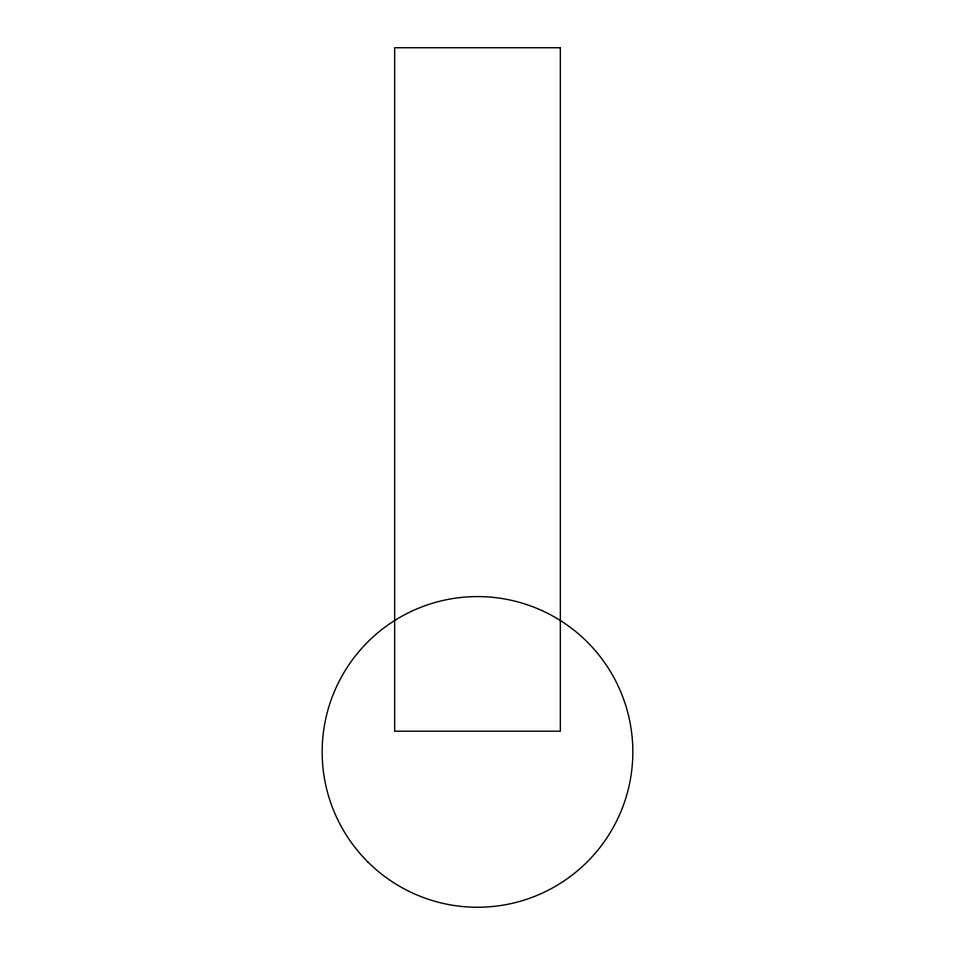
<?xml version="1.0" encoding="UTF-8"?>
<svg xmlns="http://www.w3.org/2000/svg" width="955" height="955" viewBox="0 0 955 955"><rect width="100%" height="100%" fill="white"/><g stroke="black" fill="none" stroke-linecap="round" stroke-linejoin="round"><path stroke-width="1.43" d="M560.346 47.75L394.654 47.75L394.654 731.208L560.346 731.208L560.346 47.75M367.663 861.756A155.331 155.331 0 0 0 627.542 792.125A155.331 155.331 0 0 0 437.295 601.877A155.331 155.331 0 0 0 367.663 861.756"/></g></svg>
